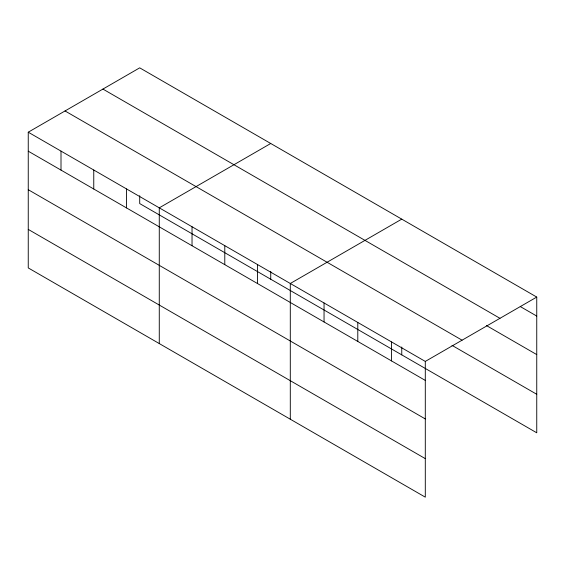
<?xml version="1.0" encoding="UTF-8"?>
<svg xmlns="http://www.w3.org/2000/svg" width="565" height="565" viewBox="0 0 565 565"><rect width="100%" height="100%" fill="white"/><g stroke="black" fill="none" stroke-linecap="round" stroke-linejoin="round"><path stroke-width="0.85" d="M28.25 132.196L425.297 361.423L425.297 497.158L28.25 267.923L28.25 132.196L139.703 67.842L536.75 297.077L536.75 432.804L139.703 203.577L139.703 195.695M270.734 143.489L159.274 207.842L159.274 343.569M401.757 219.135L290.297 283.489L290.297 419.216M425.297 361.423L536.75 297.077M520.252 306.541L536.75 316.068M102.929 89.079L499.969 318.314M486.5 325.581L536.75 354.594M65.032 110.959L462.071 340.187M452 345.356L536.75 394.285M28.25 151.187L425.297 380.415M28.25 189.706L425.297 418.94M28.25 229.397L425.297 458.632M401.757 346.988L401.757 354.869M391.545 341.938L391.545 360.929M357.793 322.453L357.793 341.444M324.049 302.967L324.049 321.965M270.734 271.341L270.734 279.223M257.541 264.575L257.541 283.566M224.785 245.662L224.785 264.653M192.029 226.749L192.029 245.74M126.518 188.929L126.518 207.92M93.762 170.016L93.762 189.007M61.006 151.102L61.006 170.093"/></g></svg>
